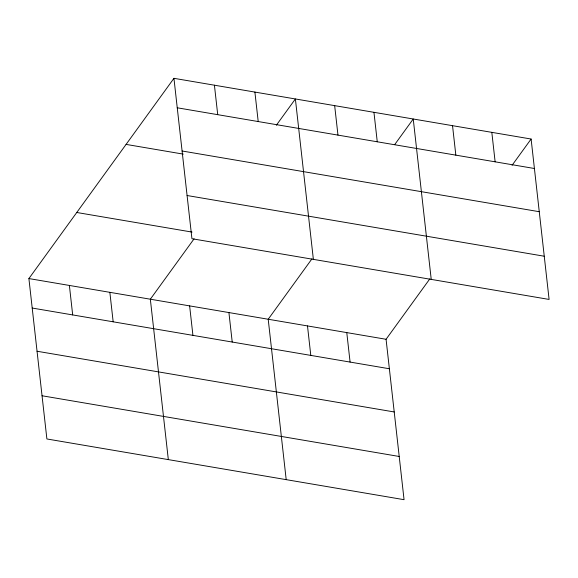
<?xml version="1.0" encoding="UTF-8"?>
<svg xmlns="http://www.w3.org/2000/svg" width="578" height="578" viewBox="0 0 578 578"><rect width="100%" height="100%" fill="white"/><g stroke="black" fill="none" stroke-linecap="round" stroke-linejoin="round"><path stroke-width="0.87" d="M429.815 278.885L386.068 339.279L404.058 499.681L46.89 438.969L28.9 278.567L173.942 78.319L531.11 139.031L549.1 299.433L191.932 238.721L173.942 78.319M194.085 238.815L150.338 299.209L168.328 459.611M276.335 125.253L295.38 98.961L313.37 259.363M311.947 258.85L268.206 319.244L286.197 479.646M394.716 144.572L413.241 118.996L431.231 279.398M512.065 165.322L531.11 139.031M177.244 107.79L534.412 168.501M182.092 150.995L539.26 211.707M126.076 144.399L183.277 154.124M187.084 195.516L544.252 256.227M76.766 212.487L192.041 232.081M28.9 278.567L386.068 339.279M32.209 308.045L389.377 368.757M37.05 351.251L394.225 411.962M42.042 395.764L399.217 456.476M491.82 132.348L495.129 161.826M452.531 125.672L455.84 155.15M373.952 112.313L377.261 141.791M334.662 105.637L337.971 135.115M346.778 332.603L350.087 362.081M307.489 325.927L310.798 355.405M254.898 92.075L258.207 121.553M214.416 85.197L217.725 114.675M228.917 312.568L232.219 342.046M189.627 305.892L192.929 335.37M109.856 292.331L113.165 321.809M69.382 285.453L72.683 314.931"/></g></svg>
